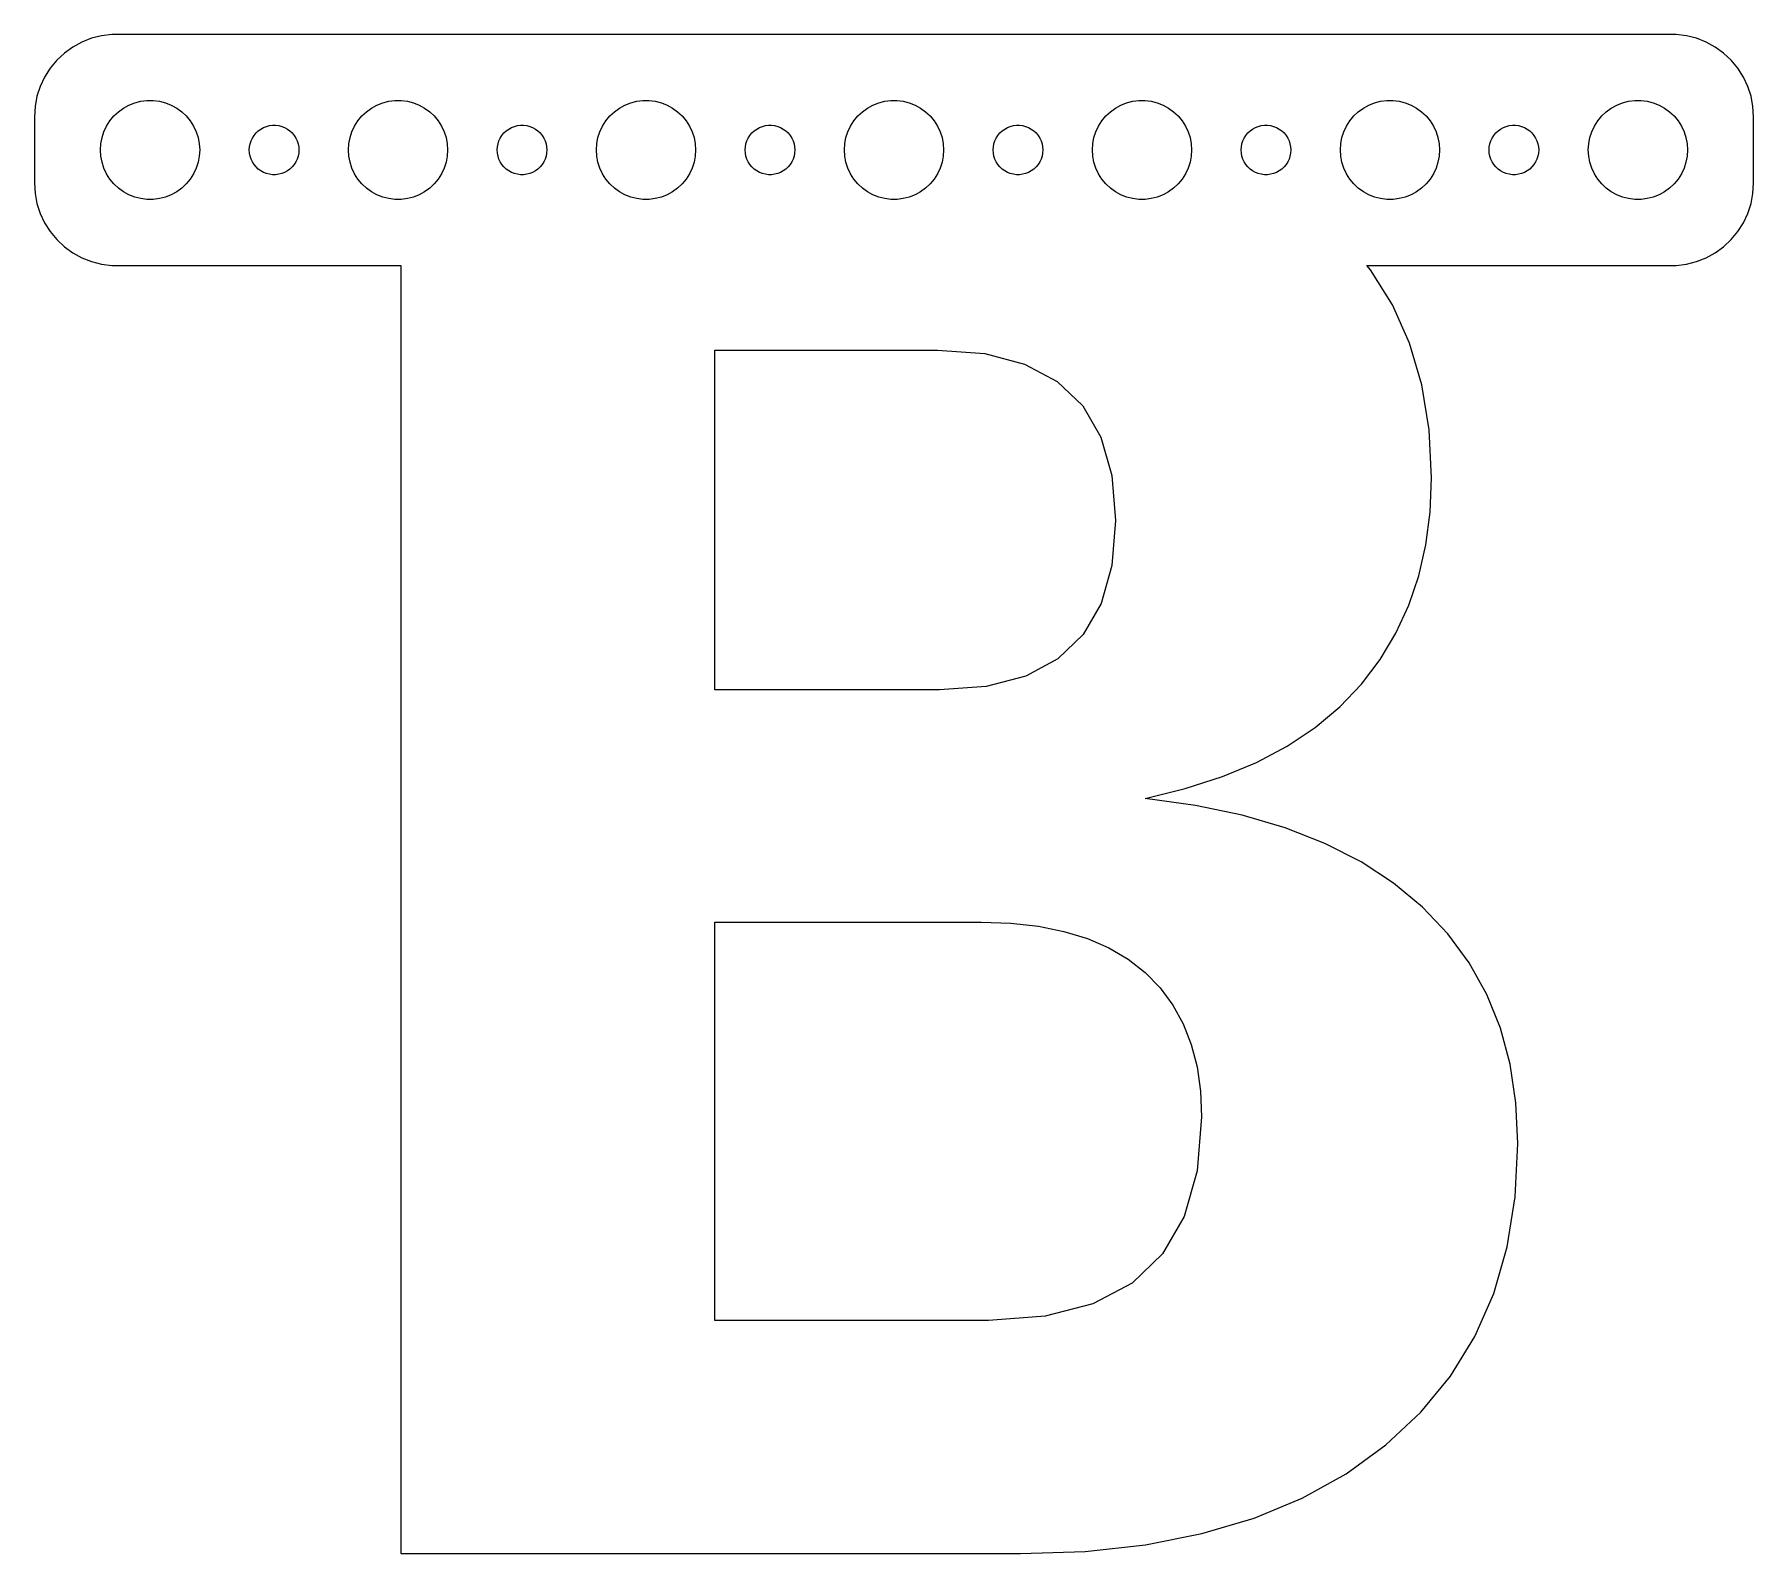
# Model space of a CAD drawing. Header units: metres. Extents: x -52 to 52, y -85 to 7.
import ezdxf

# ---------------------------------------------------------------- set-up
doc = ezdxf.new("R2010")
doc.units = ezdxf.units.M

msp = doc.modelspace()

# ---------------------------------------------------------------- linework, layer by layer
for p, q in [((-49.1289, 6.52412), (-49.6791, 6.22163)), ((-48.5451, 6.75528), (-49.1289, 6.52412)), ((-47.9369, 6.91142), (-48.5451, 6.75528)), ((-47.3139, 6.99013), (-47.9369, 6.91142)), ((47.3139, 6.99013), (-47.3139, 6.99013)), ((47.9369, 6.91142), (47.3139, 6.99013)), ((48.5451, 6.75528), (47.9369, 6.91142)), ((49.1289, 6.52412), (48.5451, 6.75528)), ((49.6791, 6.22163), (49.1289, 6.52412)), ((-50.6448, 5.42273), (-51.0451, 4.93892)), ((-50.1871, 5.85255), (-50.6448, 5.42273)), ((-49.6791, 6.22163), (-50.1871, 5.85255)), ((50.1871, 5.85255), (49.6791, 6.22163)), ((50.6448, 5.42273), (50.1871, 5.85255)), ((51.0451, 4.93892), (50.6448, 5.42273)), ((-51.3815, 4.40877), (-51.6489, 3.84062)), ((-51.0451, 4.93892), (-51.3815, 4.40877)), ((51.3815, 4.40877), (51.0451, 4.93892)), ((51.6489, 3.84062), (51.3815, 4.40877)), ((-51.8429, 3.24344), (-51.9606, 2.62666)), ((-51.6489, 3.84062), (-51.8429, 3.24344)), ((51.8429, 3.24344), (51.6489, 3.84062)), ((51.9606, 2.62666), (51.8429, 3.24344)), ((-51.9606, 2.62666), (-52, 2)), ((-47.1869, 2.05363), (-46.9123, 2.31154)), ((-46.9123, 2.31154), (-46.6075, 2.53297)), ((-46.6075, 2.53297), (-46.2773, 2.71448)), ((-46.2773, 2.71448), (-45.927, 2.85316)), ((-45.927, 2.85316), (-45.5621, 2.94685)), ((-45.5621, 2.94685), (-45.1884, 2.99408)), ((-45.1884, 2.99408), (-44.8116, 2.99408)), ((-44.8116, 2.99408), (-44.4379, 2.94685)), ((-44.4379, 2.94685), (-44.0729, 2.85316)), ((-44.0729, 2.85316), (-43.7227, 2.71448)), ((-43.7227, 2.71448), (-43.3925, 2.53297)), ((-43.3925, 2.53297), (-43.0877, 2.31154)), ((-43.0877, 2.31154), (-42.8131, 2.05363)), ((-32.1869, 2.05363), (-31.9123, 2.31154)), ((-31.9123, 2.31154), (-31.6075, 2.53297)), ((-31.6075, 2.53297), (-31.2773, 2.71448)), ((-31.2773, 2.71448), (-30.927, 2.85316)), ((-30.927, 2.85316), (-30.5621, 2.94685)), ((-30.5621, 2.94685), (-30.1884, 2.99408)), ((-30.1884, 2.99408), (-29.8116, 2.99408)), ((-29.8116, 2.99408), (-29.4379, 2.94685)), ((-29.4379, 2.94685), (-29.0729, 2.85316)), ((-29.0729, 2.85316), (-28.7227, 2.71448)), ((-28.7227, 2.71448), (-28.3925, 2.53297)), ((-28.3925, 2.53297), (-28.0877, 2.31154)), ((-28.0877, 2.31154), (-27.8131, 2.05363)), ((-17.1869, 2.05363), (-16.9123, 2.31154)), ((-16.9123, 2.31154), (-16.6075, 2.53297)), ((-16.6075, 2.53297), (-16.2773, 2.71448)), ((-16.2773, 2.71448), (-15.927, 2.85316)), ((-15.927, 2.85316), (-15.5621, 2.94685)), ((-15.5621, 2.94685), (-15.1884, 2.99408)), ((-15.1884, 2.99408), (-14.8116, 2.99408)), ((-14.8116, 2.99408), (-14.4379, 2.94685)), ((-14.4379, 2.94685), (-14.0729, 2.85316)), ((-14.0729, 2.85316), (-13.7227, 2.71448)), ((-13.7227, 2.71448), (-13.3925, 2.53297)), ((-13.3925, 2.53297), (-13.0877, 2.31154)), ((-13.0877, 2.31154), (-12.8131, 2.05363)), ((-2.1869, 2.05363), (-1.91226, 2.31154)), ((-1.91226, 2.31154), (-1.60747, 2.53297)), ((-1.60747, 2.53297), (-1.27733, 2.71448)), ((-1.27733, 2.71448), (-0.927048, 2.85316)), ((-0.927048, 2.85316), (-0.562134, 2.94685)), ((-0.562134, 2.94685), (-0.18837, 2.99408)), ((-0.18837, 2.99408), (0.18837, 2.99408)), ((0.18837, 2.99408), (0.562134, 2.94685)), ((0.562134, 2.94685), (0.927048, 2.85316)), ((0.927048, 2.85316), (1.27733, 2.71448)), ((1.27733, 2.71448), (1.60747, 2.53297)), ((1.60747, 2.53297), (1.91226, 2.31154)), ((1.91226, 2.31154), (2.1869, 2.05363)), ((12.8131, 2.05363), (13.0877, 2.31154)), ((13.0877, 2.31154), (13.3925, 2.53297)), ((13.3925, 2.53297), (13.7227, 2.71448)), ((13.7227, 2.71448), (14.0729, 2.85316)), ((14.0729, 2.85316), (14.4379, 2.94685)), ((14.4379, 2.94685), (14.8116, 2.99408)), ((14.8116, 2.99408), (15.1884, 2.99408)), ((15.1884, 2.99408), (15.5621, 2.94685)), ((15.5621, 2.94685), (15.927, 2.85316)), ((15.927, 2.85316), (16.2773, 2.71448)), ((16.2773, 2.71448), (16.6075, 2.53297)), ((16.6075, 2.53297), (16.9123, 2.31154)), ((16.9123, 2.31154), (17.1869, 2.05363)), ((27.8131, 2.05363), (28.0877, 2.31154)), ((28.0877, 2.31154), (28.3925, 2.53297)), ((28.3925, 2.53297), (28.7227, 2.71448)), ((28.7227, 2.71448), (29.0729, 2.85316)), ((29.0729, 2.85316), (29.4379, 2.94685)), ((29.4379, 2.94685), (29.8116, 2.99408)), ((29.8116, 2.99408), (30.1884, 2.99408)), ((30.1884, 2.99408), (30.5621, 2.94685)), ((30.5621, 2.94685), (30.927, 2.85316)), ((30.927, 2.85316), (31.2773, 2.71448)), ((31.2773, 2.71448), (31.6075, 2.53297)), ((31.6075, 2.53297), (31.9123, 2.31154)), ((31.9123, 2.31154), (32.1869, 2.05363)), ((42.8131, 2.05363), (43.0877, 2.31154)), ((43.0877, 2.31154), (43.3925, 2.53297)), ((43.3925, 2.53297), (43.7227, 2.71448)), ((43.7227, 2.71448), (44.0729, 2.85316)), ((44.0729, 2.85316), (44.4379, 2.94685)), ((44.4379, 2.94685), (44.8116, 2.99408)), ((44.8116, 2.99408), (45.1884, 2.99408)), ((45.1884, 2.99408), (45.5621, 2.94685)), ((45.5621, 2.94685), (45.927, 2.85316)), ((45.927, 2.85316), (46.2773, 2.71448)), ((46.2773, 2.71448), (46.6075, 2.53297)), ((46.6075, 2.53297), (46.9123, 2.31154)), ((46.9123, 2.31154), (47.1869, 2.05363)), ((52, 2), (51.9606, 2.62666)), ((-52, 2), (-52, -2)), ((-47.9057, 0.746063), (-47.7893, 1.10437)), ((-47.7893, 1.10437), (-47.6289, 1.44525)), ((-47.6289, 1.44525), (-47.427, 1.76335)), ((-47.427, 1.76335), (-47.1869, 2.05363)), ((-42.8131, 2.05363), (-42.5729, 1.76335)), ((-42.5729, 1.76335), (-42.3711, 1.44525)), ((-42.3711, 1.44525), (-42.2107, 1.10437)), ((-42.2107, 1.10437), (-42.0942, 0.746063)), ((-38.5934, 1.02681), (-38.4561, 1.15576)), ((-38.4561, 1.15576), (-38.3037, 1.26648)), ((-38.3037, 1.26648), (-38.1387, 1.35724)), ((-38.1387, 1.35724), (-37.9635, 1.42657)), ((-37.9635, 1.42657), (-37.7811, 1.47342)), ((-37.7811, 1.47342), (-37.5942, 1.49704)), ((-37.5942, 1.49704), (-37.4058, 1.49704)), ((-37.4058, 1.49704), (-37.2189, 1.47342)), ((-37.2189, 1.47342), (-37.0365, 1.42657)), ((-37.0365, 1.42657), (-36.8613, 1.35724)), ((-36.8613, 1.35724), (-36.6963, 1.26648)), ((-36.6963, 1.26648), (-36.5439, 1.15576)), ((-36.5439, 1.15576), (-36.4065, 1.02681)), ((-32.9057, 0.746063), (-32.7893, 1.10437)), ((-32.7893, 1.10437), (-32.6289, 1.44525)), ((-32.6289, 1.44525), (-32.427, 1.76335)), ((-32.427, 1.76335), (-32.1869, 2.05363)), ((-27.8131, 2.05363), (-27.5729, 1.76335)), ((-27.5729, 1.76335), (-27.3711, 1.44525)), ((-27.3711, 1.44525), (-27.2107, 1.10437)), ((-27.2107, 1.10437), (-27.0942, 0.746063)), ((-23.5934, 1.02681), (-23.4561, 1.15576)), ((-23.4561, 1.15576), (-23.3037, 1.26648)), ((-23.3037, 1.26648), (-23.1387, 1.35724)), ((-23.1387, 1.35724), (-22.9635, 1.42657)), ((-22.9635, 1.42657), (-22.7811, 1.47342)), ((-22.7811, 1.47342), (-22.5942, 1.49704)), ((-22.5942, 1.49704), (-22.4058, 1.49704)), ((-22.4058, 1.49704), (-22.2189, 1.47342)), ((-22.2189, 1.47342), (-22.0365, 1.42657)), ((-22.0365, 1.42657), (-21.8613, 1.35724)), ((-21.8613, 1.35724), (-21.6963, 1.26648)), ((-21.6963, 1.26648), (-21.5439, 1.15576)), ((-21.5439, 1.15576), (-21.4065, 1.02681)), ((-17.9057, 0.746063), (-17.7893, 1.10437)), ((-17.7893, 1.10437), (-17.6289, 1.44525)), ((-17.6289, 1.44525), (-17.427, 1.76335)), ((-17.427, 1.76335), (-17.1869, 2.05363)), ((-12.8131, 2.05363), (-12.5729, 1.76335)), ((-12.5729, 1.76335), (-12.3711, 1.44525)), ((-12.3711, 1.44525), (-12.2107, 1.10437)), ((-12.2107, 1.10437), (-12.0942, 0.746063)), ((-8.59344, 1.02681), (-8.45613, 1.15576)), ((-8.45613, 1.15576), (-8.30373, 1.26648)), ((-8.30373, 1.26648), (-8.13866, 1.35724)), ((-8.13866, 1.35724), (-7.96352, 1.42657)), ((-7.96352, 1.42657), (-7.78107, 1.47342)), ((-7.78107, 1.47342), (-7.59418, 1.49704)), ((-7.59418, 1.49704), (-7.40581, 1.49704)), ((-7.40581, 1.49704), (-7.21892, 1.47342)), ((-7.21892, 1.47342), (-7.03647, 1.42657)), ((-7.03647, 1.42657), (-6.86133, 1.35724)), ((-6.86133, 1.35724), (-6.69626, 1.26648)), ((-6.69626, 1.26648), (-6.54385, 1.15576)), ((-6.54385, 1.15576), (-6.40654, 1.02681)), ((-2.90575, 0.746063), (-2.78932, 1.10437)), ((-2.78932, 1.10437), (-2.62891, 1.44525)), ((-2.62891, 1.44525), (-2.42705, 1.76335)), ((-2.42705, 1.76335), (-2.1869, 2.05363)), ((2.1869, 2.05363), (2.42705, 1.76335)), ((2.42705, 1.76335), (2.62891, 1.44525)), ((2.62891, 1.44525), (2.78932, 1.10437)), ((2.78932, 1.10437), (2.90575, 0.746063)), ((6.40654, 1.02681), (6.54385, 1.15576)), ((6.54385, 1.15576), (6.69626, 1.26648)), ((6.69626, 1.26648), (6.86133, 1.35724)), ((6.86133, 1.35724), (7.03647, 1.42657)), ((7.03647, 1.42657), (7.21892, 1.47342)), ((7.21892, 1.47342), (7.40581, 1.49704)), ((7.40581, 1.49704), (7.59418, 1.49704)), ((7.59418, 1.49704), (7.78107, 1.47342)), ((7.78107, 1.47342), (7.96352, 1.42657)), ((7.96352, 1.42657), (8.13866, 1.35724)), ((8.13866, 1.35724), (8.30373, 1.26648)), ((8.30373, 1.26648), (8.45613, 1.15576)), ((8.45613, 1.15576), (8.59344, 1.02681)), ((12.0942, 0.746063), (12.2107, 1.10437)), ((12.2107, 1.10437), (12.3711, 1.44525)), ((12.3711, 1.44525), (12.5729, 1.76335)), ((12.5729, 1.76335), (12.8131, 2.05363)), ((17.1869, 2.05363), (17.427, 1.76335)), ((17.427, 1.76335), (17.6289, 1.44525)), ((17.6289, 1.44525), (17.7893, 1.10437)), ((17.7893, 1.10437), (17.9057, 0.746063)), ((21.4065, 1.02681), (21.5439, 1.15576)), ((21.5439, 1.15576), (21.6963, 1.26648)), ((21.6963, 1.26648), (21.8613, 1.35724)), ((21.8613, 1.35724), (22.0365, 1.42657)), ((22.0365, 1.42657), (22.2189, 1.47342)), ((22.2189, 1.47342), (22.4058, 1.49704)), ((22.4058, 1.49704), (22.5942, 1.49704)), ((22.5942, 1.49704), (22.7811, 1.47342)), ((22.7811, 1.47342), (22.9635, 1.42657)), ((22.9635, 1.42657), (23.1387, 1.35724)), ((23.1387, 1.35724), (23.3037, 1.26648)), ((23.3037, 1.26648), (23.4561, 1.15576)), ((23.4561, 1.15576), (23.5934, 1.02681)), ((27.0942, 0.746063), (27.2107, 1.10437)), ((27.2107, 1.10437), (27.3711, 1.44525)), ((27.3711, 1.44525), (27.5729, 1.76335)), ((27.5729, 1.76335), (27.8131, 2.05363)), ((32.1869, 2.05363), (32.427, 1.76335)), ((32.427, 1.76335), (32.6289, 1.44525)), ((32.6289, 1.44525), (32.7893, 1.10437)), ((32.7893, 1.10437), (32.9057, 0.746063)), ((36.4065, 1.02681), (36.5439, 1.15576)), ((36.5439, 1.15576), (36.6963, 1.26648)), ((36.6963, 1.26648), (36.8613, 1.35724)), ((36.8613, 1.35724), (37.0365, 1.42657)), ((37.0365, 1.42657), (37.2189, 1.47342)), ((37.2189, 1.47342), (37.4058, 1.49704)), ((37.4058, 1.49704), (37.5942, 1.49704)), ((37.5942, 1.49704), (37.7811, 1.47342)), ((37.7811, 1.47342), (37.9635, 1.42657)), ((37.9635, 1.42657), (38.1387, 1.35724)), ((38.1387, 1.35724), (38.3037, 1.26648)), ((38.3037, 1.26648), (38.4561, 1.15576)), ((38.4561, 1.15576), (38.5934, 1.02681)), ((42.0942, 0.746063), (42.2107, 1.10437)), ((42.2107, 1.10437), (42.3711, 1.44525)), ((42.3711, 1.44525), (42.5729, 1.76335)), ((42.5729, 1.76335), (42.8131, 2.05363)), ((47.1869, 2.05363), (47.427, 1.76335)), ((47.427, 1.76335), (47.6289, 1.44525)), ((47.6289, 1.44525), (47.7893, 1.10437)), ((47.7893, 1.10437), (47.9057, 0.746063)), ((52, -2), (52, 2)), ((-48, 0), (-47.9763, 0.375992)), ((-47.9763, -0.375992), (-48, 0)), ((-47.9763, 0.375992), (-47.9057, 0.746063)), ((-42.0942, 0.746063), (-42.0237, 0.375992)), ((-42.0237, 0.375992), (-42, 0)), ((-42, 0), (-42.0237, -0.375992)), ((-39, 0), (-38.9882, 0.187988)), ((-38.9882, -0.187988), (-39, 0)), ((-38.9882, 0.187988), (-38.9529, 0.373032)), ((-38.9529, 0.373032), (-38.8947, 0.552185)), ((-38.8947, 0.552185), (-38.8145, 0.722626)), ((-38.8145, 0.722626), (-38.7135, 0.881668)), ((-38.7135, 0.881668), (-38.5934, 1.02681)), ((-36.4065, 1.02681), (-36.2865, 0.881668)), ((-36.2865, 0.881668), (-36.1855, 0.722626)), ((-36.1855, 0.722626), (-36.1053, 0.552185)), ((-36.1053, 0.552185), (-36.0471, 0.373032)), ((-36.0471, 0.373032), (-36.0118, 0.187988)), ((-36.0118, 0.187988), (-36, 0)), ((-36, 0), (-36.0118, -0.187988)), ((-33, 0), (-32.9763, 0.375992)), ((-32.9763, -0.375992), (-33, 0)), ((-32.9763, 0.375992), (-32.9057, 0.746063)), ((-27.0942, 0.746063), (-27.0237, 0.375992)), ((-27.0237, 0.375992), (-27, 0)), ((-27, 0), (-27.0237, -0.375992)), ((-24, 0), (-23.9882, 0.187988)), ((-23.9882, -0.187988), (-24, 0)), ((-23.9882, 0.187988), (-23.9529, 0.373032)), ((-23.9529, 0.373032), (-23.8947, 0.552185)), ((-23.8947, 0.552185), (-23.8145, 0.722626)), ((-23.8145, 0.722626), (-23.7135, 0.881668)), ((-23.7135, 0.881668), (-23.5934, 1.02681)), ((-21.4065, 1.02681), (-21.2865, 0.881668)), ((-21.2865, 0.881668), (-21.1855, 0.722626)), ((-21.1855, 0.722626), (-21.1053, 0.552185)), ((-21.1053, 0.552185), (-21.0471, 0.373032)), ((-21.0471, 0.373032), (-21.0118, 0.187988)), ((-21.0118, 0.187988), (-21, 0)), ((-21, 0), (-21.0118, -0.187988)), ((-18, 0), (-17.9763, 0.375992)), ((-17.9763, -0.375992), (-18, 0)), ((-17.9763, 0.375992), (-17.9057, 0.746063)), ((-12.0942, 0.746063), (-12.0237, 0.375992)), ((-12.0237, 0.375992), (-12, 0)), ((-12, 0), (-12.0237, -0.375992)), ((-9, 0), (-8.98816, 0.187988)), ((-8.98816, -0.187988), (-9, 0)), ((-8.98816, 0.187988), (-8.95287, 0.373032)), ((-8.95287, 0.373032), (-8.89465, 0.552185)), ((-8.89465, 0.552185), (-8.81445, 0.722626)), ((-8.81445, 0.722626), (-8.71352, 0.881668)), ((-8.71352, 0.881668), (-8.59344, 1.02681)), ((-6.40654, 1.02681), (-6.28647, 0.881668)), ((-6.28647, 0.881668), (-6.18553, 0.722626)), ((-6.18553, 0.722626), (-6.10533, 0.552185)), ((-6.10533, 0.552185), (-6.04712, 0.373032)), ((-6.04712, 0.373032), (-6.01183, 0.187988)), ((-6.01183, 0.187988), (-6, 0)), ((-6, 0), (-6.01183, -0.187988)), ((-3, 0), (-2.97633, 0.375992)), ((-2.97633, -0.375992), (-3, 0)), ((-2.97633, 0.375992), (-2.90575, 0.746063)), ((2.90575, 0.746063), (2.97633, 0.375992)), ((2.97633, 0.375992), (3, 0)), ((3, 0), (2.97633, -0.375992)), ((6, 0), (6.01183, 0.187988)), ((6.01183, -0.187988), (6, 0)), ((6.01183, 0.187988), (6.04712, 0.373032)), ((6.04712, 0.373032), (6.10533, 0.552185)), ((6.10533, 0.552185), (6.18553, 0.722626)), ((6.18553, 0.722626), (6.28647, 0.881668)), ((6.28647, 0.881668), (6.40654, 1.02681)), ((8.59344, 1.02681), (8.71352, 0.881668)), ((8.71352, 0.881668), (8.81445, 0.722626)), ((8.81445, 0.722626), (8.89465, 0.552185)), ((8.89465, 0.552185), (8.95287, 0.373032)), ((8.95287, 0.373032), (8.98816, 0.187988)), ((8.98816, 0.187988), (9, 0)), ((9, 0), (8.98816, -0.187988)), ((12, 0), (12.0237, 0.375992)), ((12.0237, -0.375992), (12, 0)), ((12.0237, 0.375992), (12.0942, 0.746063)), ((17.9057, 0.746063), (17.9763, 0.375992)), ((17.9763, 0.375992), (18, 0)), ((18, 0), (17.9763, -0.375992)), ((21, 0), (21.0118, 0.187988)), ((21.0118, -0.187988), (21, 0)), ((21.0118, 0.187988), (21.0471, 0.373032)), ((21.0471, 0.373032), (21.1053, 0.552185)), ((21.1053, 0.552185), (21.1855, 0.722626)), ((21.1855, 0.722626), (21.2865, 0.881668)), ((21.2865, 0.881668), (21.4065, 1.02681)), ((23.5934, 1.02681), (23.7135, 0.881668)), ((23.7135, 0.881668), (23.8145, 0.722626)), ((23.8145, 0.722626), (23.8947, 0.552185)), ((23.8947, 0.552185), (23.9529, 0.373032)), ((23.9529, 0.373032), (23.9882, 0.187988)), ((23.9882, 0.187988), (24, 0)), ((24, 0), (23.9882, -0.187988)), ((27, 0), (27.0237, 0.375992)), ((27.0237, -0.375992), (27, 0)), ((27.0237, 0.375992), (27.0942, 0.746063)), ((32.9057, 0.746063), (32.9763, 0.375992)), ((32.9763, 0.375992), (33, 0)), ((33, 0), (32.9763, -0.375992)), ((36, 0), (36.0118, 0.187988)), ((36.0118, -0.187988), (36, 0)), ((36.0118, 0.187988), (36.0471, 0.373032)), ((36.0471, 0.373032), (36.1053, 0.552185)), ((36.1053, 0.552185), (36.1855, 0.722626)), ((36.1855, 0.722626), (36.2865, 0.881668)), ((36.2865, 0.881668), (36.4065, 1.02681)), ((38.5934, 1.02681), (38.7135, 0.881668)), ((38.7135, 0.881668), (38.8145, 0.722626)), ((38.8145, 0.722626), (38.8947, 0.552185)), ((38.8947, 0.552185), (38.9529, 0.373032)), ((38.9529, 0.373032), (38.9882, 0.187988)), ((38.9882, 0.187988), (39, 0)), ((39, 0), (38.9882, -0.187988)), ((42, 0), (42.0237, 0.375992)), ((42.0237, -0.375992), (42, 0)), ((42.0237, 0.375992), (42.0942, 0.746063)), ((47.9057, 0.746063), (47.9763, 0.375992)), ((47.9763, 0.375992), (48, 0)), ((48, 0), (47.9763, -0.375992)), ((-47.9057, -0.746063), (-47.9763, -0.375992)), ((-47.7893, -1.10437), (-47.9057, -0.746063)), ((-42.0942, -0.746063), (-42.2107, -1.10437)), ((-42.0237, -0.375992), (-42.0942, -0.746063)), ((-38.9529, -0.373032), (-38.9882, -0.187988)), ((-38.8947, -0.552185), (-38.9529, -0.373032)), ((-38.8145, -0.722626), (-38.8947, -0.552185)), ((-38.7135, -0.881668), (-38.8145, -0.722626)), ((-38.5934, -1.02681), (-38.7135, -0.881668)), ((-38.4561, -1.15576), (-38.5934, -1.02681)), ((-36.4065, -1.02681), (-36.5439, -1.15576)), ((-36.2865, -0.881668), (-36.4065, -1.02681)), ((-36.1855, -0.722626), (-36.2865, -0.881668)), ((-36.1053, -0.552185), (-36.1855, -0.722626)), ((-36.0471, -0.373032), (-36.1053, -0.552185)), ((-36.0118, -0.187988), (-36.0471, -0.373032)), ((-32.9057, -0.746063), (-32.9763, -0.375992)), ((-32.7893, -1.10437), (-32.9057, -0.746063)), ((-27.0942, -0.746063), (-27.2107, -1.10437)), ((-27.0237, -0.375992), (-27.0942, -0.746063)), ((-23.9529, -0.373032), (-23.9882, -0.187988)), ((-23.8947, -0.552185), (-23.9529, -0.373032)), ((-23.8145, -0.722626), (-23.8947, -0.552185)), ((-23.7135, -0.881668), (-23.8145, -0.722626)), ((-23.5934, -1.02681), (-23.7135, -0.881668)), ((-23.4561, -1.15576), (-23.5934, -1.02681)), ((-21.4065, -1.02681), (-21.5439, -1.15576)), ((-21.2865, -0.881668), (-21.4065, -1.02681)), ((-21.1855, -0.722626), (-21.2865, -0.881668)), ((-21.1053, -0.552185), (-21.1855, -0.722626)), ((-21.0471, -0.373032), (-21.1053, -0.552185)), ((-21.0118, -0.187988), (-21.0471, -0.373032)), ((-17.9057, -0.746063), (-17.9763, -0.375992)), ((-17.7893, -1.10437), (-17.9057, -0.746063)), ((-12.0942, -0.746063), (-12.2107, -1.10437)), ((-12.0237, -0.375992), (-12.0942, -0.746063)), ((-8.95287, -0.373032), (-8.98816, -0.187988)), ((-8.89465, -0.552185), (-8.95287, -0.373032)), ((-8.81445, -0.722626), (-8.89465, -0.552185)), ((-8.71352, -0.881668), (-8.81445, -0.722626)), ((-8.59344, -1.02681), (-8.71352, -0.881668)), ((-8.45613, -1.15576), (-8.59344, -1.02681)), ((-6.40654, -1.02681), (-6.54385, -1.15576)), ((-6.28647, -0.881668), (-6.40654, -1.02681)), ((-6.18553, -0.722626), (-6.28647, -0.881668)), ((-6.10533, -0.552185), (-6.18553, -0.722626)), ((-6.04712, -0.373032), (-6.10533, -0.552185)), ((-6.01183, -0.187988), (-6.04712, -0.373032)), ((-2.90575, -0.746063), (-2.97633, -0.375992)), ((-2.78932, -1.10437), (-2.90575, -0.746063)), ((2.90575, -0.746063), (2.78932, -1.10437)), ((2.97633, -0.375992), (2.90575, -0.746063)), ((6.04712, -0.373032), (6.01183, -0.187988)), ((6.10533, -0.552185), (6.04712, -0.373032)), ((6.18553, -0.722626), (6.10533, -0.552185)), ((6.28647, -0.881668), (6.18553, -0.722626)), ((6.40654, -1.02681), (6.28647, -0.881668)), ((6.54385, -1.15576), (6.40654, -1.02681)), ((8.59344, -1.02681), (8.45613, -1.15576)), ((8.71352, -0.881668), (8.59344, -1.02681)), ((8.81445, -0.722626), (8.71352, -0.881668)), ((8.89465, -0.552185), (8.81445, -0.722626)), ((8.95287, -0.373032), (8.89465, -0.552185)), ((8.98816, -0.187988), (8.95287, -0.373032)), ((12.0942, -0.746063), (12.0237, -0.375992)), ((12.2107, -1.10437), (12.0942, -0.746063)), ((17.9057, -0.746063), (17.7893, -1.10437)), ((17.9763, -0.375992), (17.9057, -0.746063)), ((21.0471, -0.373032), (21.0118, -0.187988)), ((21.1053, -0.552185), (21.0471, -0.373032)), ((21.1855, -0.722626), (21.1053, -0.552185)), ((21.2865, -0.881668), (21.1855, -0.722626)), ((21.4065, -1.02681), (21.2865, -0.881668)), ((21.5439, -1.15576), (21.4065, -1.02681)), ((23.5934, -1.02681), (23.4561, -1.15576)), ((23.7135, -0.881668), (23.5934, -1.02681)), ((23.8145, -0.722626), (23.7135, -0.881668)), ((23.8947, -0.552185), (23.8145, -0.722626)), ((23.9529, -0.373032), (23.8947, -0.552185)), ((23.9882, -0.187988), (23.9529, -0.373032)), ((27.0942, -0.746063), (27.0237, -0.375992)), ((27.2107, -1.10437), (27.0942, -0.746063)), ((32.9057, -0.746063), (32.7893, -1.10437)), ((32.9763, -0.375992), (32.9057, -0.746063)), ((36.0471, -0.373032), (36.0118, -0.187988)), ((36.1053, -0.552185), (36.0471, -0.373032)), ((36.1855, -0.722626), (36.1053, -0.552185)), ((36.2865, -0.881668), (36.1855, -0.722626)), ((36.4065, -1.02681), (36.2865, -0.881668)), ((36.5439, -1.15576), (36.4065, -1.02681)), ((38.5934, -1.02681), (38.4561, -1.15576)), ((38.7135, -0.881668), (38.5934, -1.02681)), ((38.8145, -0.722626), (38.7135, -0.881668)), ((38.8947, -0.552185), (38.8145, -0.722626)), ((38.9529, -0.373032), (38.8947, -0.552185)), ((38.9882, -0.187988), (38.9529, -0.373032)), ((42.0942, -0.746063), (42.0237, -0.375992)), ((42.2107, -1.10437), (42.0942, -0.746063)), ((47.9057, -0.746063), (47.7893, -1.10437)), ((47.9763, -0.375992), (47.9057, -0.746063)), ((-52, -2), (-51.9606, -2.62666)), ((-47.6289, -1.44525), (-47.7893, -1.10437)), ((-47.427, -1.76335), (-47.6289, -1.44525)), ((-47.1869, -2.05363), (-47.427, -1.76335)), ((-46.9123, -2.31154), (-47.1869, -2.05363)), ((-42.8131, -2.05363), (-43.0877, -2.31154)), ((-42.5729, -1.76335), (-42.8131, -2.05363)), ((-42.3711, -1.44525), (-42.5729, -1.76335)), ((-42.2107, -1.10437), (-42.3711, -1.44525)), ((-38.3037, -1.26648), (-38.4561, -1.15576)), ((-38.1387, -1.35724), (-38.3037, -1.26648)), ((-37.9635, -1.42657), (-38.1387, -1.35724)), ((-37.7811, -1.47342), (-37.9635, -1.42657)), ((-37.5942, -1.49704), (-37.7811, -1.47342)), ((-37.4058, -1.49704), (-37.5942, -1.49704)), ((-37.2189, -1.47342), (-37.4058, -1.49704)), ((-37.0365, -1.42657), (-37.2189, -1.47342)), ((-36.8613, -1.35724), (-37.0365, -1.42657)), ((-36.6963, -1.26648), (-36.8613, -1.35724)), ((-36.5439, -1.15576), (-36.6963, -1.26648)), ((-32.6289, -1.44525), (-32.7893, -1.10437)), ((-32.427, -1.76335), (-32.6289, -1.44525)), ((-32.1869, -2.05363), (-32.427, -1.76335)), ((-31.9123, -2.31154), (-32.1869, -2.05363)), ((-27.8131, -2.05363), (-28.0877, -2.31154)), ((-27.5729, -1.76335), (-27.8131, -2.05363)), ((-27.3711, -1.44525), (-27.5729, -1.76335)), ((-27.2107, -1.10437), (-27.3711, -1.44525)), ((-23.3037, -1.26648), (-23.4561, -1.15576)), ((-23.1387, -1.35724), (-23.3037, -1.26648)), ((-22.9635, -1.42657), (-23.1387, -1.35724)), ((-22.7811, -1.47342), (-22.9635, -1.42657)), ((-22.5942, -1.49704), (-22.7811, -1.47342)), ((-22.4058, -1.49704), (-22.5942, -1.49704)), ((-22.2189, -1.47342), (-22.4058, -1.49704)), ((-22.0365, -1.42657), (-22.2189, -1.47342)), ((-21.8613, -1.35724), (-22.0365, -1.42657)), ((-21.6963, -1.26648), (-21.8613, -1.35724)), ((-21.5439, -1.15576), (-21.6963, -1.26648)), ((-17.6289, -1.44525), (-17.7893, -1.10437)), ((-17.427, -1.76335), (-17.6289, -1.44525)), ((-17.1869, -2.05363), (-17.427, -1.76335)), ((-16.9123, -2.31154), (-17.1869, -2.05363)), ((-12.8131, -2.05363), (-13.0877, -2.31154)), ((-12.5729, -1.76335), (-12.8131, -2.05363)), ((-12.3711, -1.44525), (-12.5729, -1.76335)), ((-12.2107, -1.10437), (-12.3711, -1.44525)), ((-8.30373, -1.26648), (-8.45613, -1.15576)), ((-8.13866, -1.35724), (-8.30373, -1.26648)), ((-7.96352, -1.42657), (-8.13866, -1.35724)), ((-7.78107, -1.47342), (-7.96352, -1.42657)), ((-7.59418, -1.49704), (-7.78107, -1.47342)), ((-7.40581, -1.49704), (-7.59418, -1.49704)), ((-7.21892, -1.47342), (-7.40581, -1.49704)), ((-7.03647, -1.42657), (-7.21892, -1.47342)), ((-6.86133, -1.35724), (-7.03647, -1.42657)), ((-6.69626, -1.26648), (-6.86133, -1.35724)), ((-6.54385, -1.15576), (-6.69626, -1.26648)), ((-2.62891, -1.44525), (-2.78932, -1.10437)), ((-2.42705, -1.76335), (-2.62891, -1.44525)), ((-2.1869, -2.05363), (-2.42705, -1.76335)), ((-1.91226, -2.31154), (-2.1869, -2.05363)), ((2.1869, -2.05363), (1.91226, -2.31154)), ((2.42705, -1.76335), (2.1869, -2.05363)), ((2.62891, -1.44525), (2.42705, -1.76335)), ((2.78932, -1.10437), (2.62891, -1.44525)), ((6.69626, -1.26648), (6.54385, -1.15576)), ((6.86133, -1.35724), (6.69626, -1.26648)), ((7.03647, -1.42657), (6.86133, -1.35724)), ((7.21892, -1.47342), (7.03647, -1.42657)), ((7.40581, -1.49704), (7.21892, -1.47342)), ((7.59418, -1.49704), (7.40581, -1.49704)), ((7.78107, -1.47342), (7.59418, -1.49704)), ((7.96352, -1.42657), (7.78107, -1.47342)), ((8.13866, -1.35724), (7.96352, -1.42657)), ((8.30373, -1.26648), (8.13866, -1.35724)), ((8.45613, -1.15576), (8.30373, -1.26648)), ((12.3711, -1.44525), (12.2107, -1.10437)), ((12.5729, -1.76335), (12.3711, -1.44525)), ((12.8131, -2.05363), (12.5729, -1.76335)), ((13.0877, -2.31154), (12.8131, -2.05363)), ((17.1869, -2.05363), (16.9123, -2.31154)), ((17.427, -1.76335), (17.1869, -2.05363)), ((17.6289, -1.44525), (17.427, -1.76335)), ((17.7893, -1.10437), (17.6289, -1.44525)), ((21.6963, -1.26648), (21.5439, -1.15576)), ((21.8613, -1.35724), (21.6963, -1.26648)), ((22.0365, -1.42657), (21.8613, -1.35724)), ((22.2189, -1.47342), (22.0365, -1.42657)), ((22.4058, -1.49704), (22.2189, -1.47342)), ((22.5942, -1.49704), (22.4058, -1.49704)), ((22.7811, -1.47342), (22.5942, -1.49704)), ((22.9635, -1.42657), (22.7811, -1.47342)), ((23.1387, -1.35724), (22.9635, -1.42657)), ((23.3037, -1.26648), (23.1387, -1.35724)), ((23.4561, -1.15576), (23.3037, -1.26648)), ((27.3711, -1.44525), (27.2107, -1.10437)), ((27.5729, -1.76335), (27.3711, -1.44525)), ((27.8131, -2.05363), (27.5729, -1.76335)), ((28.0877, -2.31154), (27.8131, -2.05363)), ((32.1869, -2.05363), (31.9123, -2.31154)), ((32.427, -1.76335), (32.1869, -2.05363)), ((32.6289, -1.44525), (32.427, -1.76335)), ((32.7893, -1.10437), (32.6289, -1.44525)), ((36.6963, -1.26648), (36.5439, -1.15576)), ((36.8613, -1.35724), (36.6963, -1.26648)), ((37.0365, -1.42657), (36.8613, -1.35724)), ((37.2189, -1.47342), (37.0365, -1.42657)), ((37.4058, -1.49704), (37.2189, -1.47342)), ((37.5942, -1.49704), (37.4058, -1.49704)), ((37.7811, -1.47342), (37.5942, -1.49704)), ((37.9635, -1.42657), (37.7811, -1.47342)), ((38.1387, -1.35724), (37.9635, -1.42657)), ((38.3037, -1.26648), (38.1387, -1.35724)), ((38.4561, -1.15576), (38.3037, -1.26648)), ((42.3711, -1.44525), (42.2107, -1.10437)), ((42.5729, -1.76335), (42.3711, -1.44525)), ((42.8131, -2.05363), (42.5729, -1.76335)), ((43.0877, -2.31154), (42.8131, -2.05363)), ((47.1869, -2.05363), (46.9123, -2.31154)), ((47.427, -1.76335), (47.1869, -2.05363)), ((47.6289, -1.44525), (47.427, -1.76335)), ((47.7893, -1.10437), (47.6289, -1.44525)), ((51.9606, -2.62666), (52, -2)), ((-51.9606, -2.62666), (-51.8429, -3.24344)), ((-46.6075, -2.53297), (-46.9123, -2.31154)), ((-46.2773, -2.71448), (-46.6075, -2.53297)), ((-45.927, -2.85316), (-46.2773, -2.71448)), ((-45.5621, -2.94685), (-45.927, -2.85316)), ((-45.1884, -2.99408), (-45.5621, -2.94685)), ((-44.8116, -2.99408), (-45.1884, -2.99408)), ((-44.4379, -2.94685), (-44.8116, -2.99408)), ((-44.0729, -2.85316), (-44.4379, -2.94685)), ((-43.7227, -2.71448), (-44.0729, -2.85316)), ((-43.3925, -2.53297), (-43.7227, -2.71448)), ((-43.0877, -2.31154), (-43.3925, -2.53297)), ((-31.6075, -2.53297), (-31.9123, -2.31154)), ((-31.2773, -2.71448), (-31.6075, -2.53297)), ((-30.927, -2.85316), (-31.2773, -2.71448)), ((-30.5621, -2.94685), (-30.927, -2.85316)), ((-30.1884, -2.99408), (-30.5621, -2.94685)), ((-29.8116, -2.99408), (-30.1884, -2.99408)), ((-29.4379, -2.94685), (-29.8116, -2.99408)), ((-29.0729, -2.85316), (-29.4379, -2.94685)), ((-28.7227, -2.71448), (-29.0729, -2.85316)), ((-28.3925, -2.53297), (-28.7227, -2.71448)), ((-28.0877, -2.31154), (-28.3925, -2.53297)), ((-16.6075, -2.53297), (-16.9123, -2.31154)), ((-16.2773, -2.71448), (-16.6075, -2.53297)), ((-15.927, -2.85316), (-16.2773, -2.71448)), ((-15.5621, -2.94685), (-15.927, -2.85316)), ((-15.1884, -2.99408), (-15.5621, -2.94685)), ((-14.8116, -2.99408), (-15.1884, -2.99408)), ((-14.4379, -2.94685), (-14.8116, -2.99408)), ((-14.0729, -2.85316), (-14.4379, -2.94685)), ((-13.7227, -2.71448), (-14.0729, -2.85316)), ((-13.3925, -2.53297), (-13.7227, -2.71448)), ((-13.0877, -2.31154), (-13.3925, -2.53297)), ((-1.60747, -2.53297), (-1.91226, -2.31154)), ((-1.27733, -2.71448), (-1.60747, -2.53297)), ((-0.927048, -2.85316), (-1.27733, -2.71448)), ((-0.562134, -2.94685), (-0.927048, -2.85316)), ((-0.18837, -2.99408), (-0.562134, -2.94685)), ((0.18837, -2.99408), (-0.18837, -2.99408)), ((0.562134, -2.94685), (0.18837, -2.99408)), ((0.927048, -2.85316), (0.562134, -2.94685)), ((1.27733, -2.71448), (0.927048, -2.85316)), ((1.60747, -2.53297), (1.27733, -2.71448)), ((1.91226, -2.31154), (1.60747, -2.53297)), ((13.3925, -2.53297), (13.0877, -2.31154)), ((13.7227, -2.71448), (13.3925, -2.53297)), ((14.0729, -2.85316), (13.7227, -2.71448)), ((14.4379, -2.94685), (14.0729, -2.85316)), ((14.8116, -2.99408), (14.4379, -2.94685)), ((15.1884, -2.99408), (14.8116, -2.99408)), ((15.5621, -2.94685), (15.1884, -2.99408)), ((15.927, -2.85316), (15.5621, -2.94685)), ((16.2773, -2.71448), (15.927, -2.85316)), ((16.6075, -2.53297), (16.2773, -2.71448)), ((16.9123, -2.31154), (16.6075, -2.53297)), ((28.3925, -2.53297), (28.0877, -2.31154)), ((28.7227, -2.71448), (28.3925, -2.53297)), ((29.0729, -2.85316), (28.7227, -2.71448)), ((29.4379, -2.94685), (29.0729, -2.85316)), ((29.8116, -2.99408), (29.4379, -2.94685)), ((30.1884, -2.99408), (29.8116, -2.99408)), ((30.5621, -2.94685), (30.1884, -2.99408)), ((30.927, -2.85316), (30.5621, -2.94685)), ((31.2773, -2.71448), (30.927, -2.85316)), ((31.6075, -2.53297), (31.2773, -2.71448)), ((31.9123, -2.31154), (31.6075, -2.53297)), ((43.3925, -2.53297), (43.0877, -2.31154)), ((43.7227, -2.71448), (43.3925, -2.53297)), ((44.0729, -2.85316), (43.7227, -2.71448)), ((44.4379, -2.94685), (44.0729, -2.85316)), ((44.8116, -2.99408), (44.4379, -2.94685)), ((45.1884, -2.99408), (44.8116, -2.99408)), ((45.5621, -2.94685), (45.1884, -2.99408)), ((45.927, -2.85316), (45.5621, -2.94685)), ((46.2773, -2.71448), (45.927, -2.85316)), ((46.6075, -2.53297), (46.2773, -2.71448)), ((46.9123, -2.31154), (46.6075, -2.53297)), ((51.8429, -3.24344), (51.9606, -2.62666)), ((-51.8429, -3.24344), (-51.6489, -3.84062)), ((-51.6489, -3.84062), (-51.3815, -4.40877)), ((51.3815, -4.40877), (51.6489, -3.84062)), ((51.6489, -3.84062), (51.8429, -3.24344)), ((-51.3815, -4.40877), (-51.0451, -4.93892)), ((-51.0451, -4.93892), (-50.6448, -5.42273)), ((50.6448, -5.42273), (51.0451, -4.93892)), ((51.0451, -4.93892), (51.3815, -4.40877)), ((-50.6448, -5.42273), (-50.1871, -5.85255)), ((-50.1871, -5.85255), (-49.6791, -6.22163)), ((-49.6791, -6.22163), (-49.1289, -6.52412)), ((49.1289, -6.52412), (49.6791, -6.22163)), ((49.6791, -6.22163), (50.1871, -5.85255)), ((50.1871, -5.85255), (50.6448, -5.42273)), ((-49.1289, -6.52412), (-48.5451, -6.75528)), ((-48.5451, -6.75528), (-47.9369, -6.91142)), ((-47.9369, -6.91142), (-47.3139, -6.99013)), ((-47.3139, -6.99013), (-29.8364, -6.99013)), ((-29.8364, -6.99013), (-29.8364, -84.9062)), ((28.8267, -7.2616), (28.5957, -6.99013)), ((28.5957, -6.99013), (47.3139, -6.99013)), ((30.1579, -9.37491), (28.8267, -7.2616)), ((47.3139, -6.99013), (47.9369, -6.91142)), ((47.9369, -6.91142), (48.5451, -6.75528)), ((48.5451, -6.75528), (49.1289, -6.52412)), ((31.1932, -11.6894), (30.1579, -9.37491)), ((-10.8317, -32.66), (-10.8317, -12.1096)), ((-10.8317, -12.1096), (2.63266, -12.1096)), ((2.63266, -12.1096), (5.48701, -12.32)), ((5.48701, -12.32), (7.90225, -12.9511)), ((31.9328, -14.205), (31.1932, -11.6894)), ((7.90225, -12.9511), (9.87834, -14.0029)), ((9.87834, -14.0029), (11.4153, -15.4754)), ((32.3765, -16.9218), (31.9328, -14.205)), ((11.4153, -15.4754), (12.5131, -17.3686)), ((12.5131, -17.3686), (13.1718, -19.6825)), ((32.5244, -19.8398), (32.3765, -16.9218)), ((13.1718, -19.6825), (13.3914, -22.4171)), ((32.4376, -21.9087), (32.5244, -19.8398)), ((13.3914, -22.4171), (13.1745, -25.1346)), ((32.1773, -23.8815), (32.4376, -21.9087)), ((31.7434, -25.7584), (32.1773, -23.8815)), ((13.1745, -25.1346), (12.5236, -27.4341)), ((31.1359, -27.5392), (31.7434, -25.7584)), ((12.5236, -27.4341), (11.4389, -29.3154)), ((30.3549, -29.224), (31.1359, -27.5392)), ((11.4389, -29.3154), (9.92023, -30.7787)), ((29.4003, -30.8129), (30.3549, -29.224)), ((9.92023, -30.7787), (7.96768, -31.8239)), ((28.2722, -32.3057), (29.4003, -30.8129)), ((7.96768, -31.8239), (5.58124, -32.451)), ((2.76091, -32.66), (-10.8317, -32.66)), ((5.58124, -32.451), (2.76091, -32.66)), ((26.9642, -33.6854), (28.2722, -32.3057)), ((25.4694, -34.9351), (26.9642, -33.6854)), ((23.7879, -36.0546), (25.4694, -34.9351)), ((21.9197, -37.0439), (23.7879, -36.0546)), ((19.8647, -37.9031), (21.9197, -37.0439)), ((17.623, -38.6322), (19.8647, -37.9031)), ((15.1945, -39.2312), (17.623, -38.6322)), ((18.2348, -39.6494), (15.1945, -39.2312)), ((21.0609, -40.2411), (18.2348, -39.6494)), ((23.6726, -41.0063), (21.0609, -40.2411)), ((26.0699, -41.945), (23.6726, -41.0063)), ((28.253, -43.0573), (26.0699, -41.945)), ((30.2218, -44.343), (28.253, -43.0573)), ((31.9763, -45.8023), (30.2218, -44.343)), ((-10.8317, -70.7978), (-10.8317, -46.7039)), ((-10.8317, -46.7039), (5.27365, -46.7039)), ((5.27365, -46.7039), (7.06956, -46.7663)), ((7.06956, -46.7663), (8.73926, -46.9537)), ((33.5061, -47.4194), (31.9763, -45.8023)), ((8.73926, -46.9537), (10.2827, -47.2659)), ((10.2827, -47.2659), (11.7, -47.7031)), ((11.7, -47.7031), (12.991, -48.2651)), ((34.8007, -49.1785), (33.5061, -47.4194)), ((12.991, -48.2651), (14.1559, -48.952)), ((14.1559, -48.952), (15.1945, -49.7638)), ((15.1945, -49.7638), (16.1003, -50.6914)), ((35.8598, -51.0795), (34.8007, -49.1785)), ((16.1003, -50.6914), (16.8668, -51.7254)), ((16.8668, -51.7254), (17.4939, -52.866)), ((36.6836, -53.1225), (35.8598, -51.0795)), ((17.4939, -52.866), (17.9817, -54.1131)), ((37.272, -55.3076), (36.6836, -53.1225)), ((17.9817, -54.1131), (18.3301, -55.4667)), ((18.3301, -55.4667), (18.5391, -56.9268)), ((37.6251, -57.6346), (37.272, -55.3076)), ((18.5391, -56.9268), (18.6088, -58.4934)), ((37.7428, -60.1036), (37.6251, -57.6346)), ((18.6088, -58.4934), (18.3459, -61.7578)), ((37.5797, -63.3313), (37.7428, -60.1036)), ((18.3459, -61.7578), (17.5571, -64.52)), ((37.0906, -66.3512), (37.5797, -63.3313)), ((17.5571, -64.52), (16.2424, -66.78)), ((36.2755, -69.1634), (37.0906, -66.3512)), ((16.2424, -66.78), (14.4018, -68.5378)), ((14.4018, -68.5378), (12.0354, -69.7934)), ((35.1342, -71.7679), (36.2755, -69.1634)), ((9.14308, -70.5467), (5.7249, -70.7978)), ((12.0354, -69.7934), (9.14308, -70.5467)), ((5.7249, -70.7978), (-10.8317, -70.7978)), ((33.667, -74.1647), (35.1342, -71.7679)), ((31.8736, -76.3538), (33.667, -74.1647)), ((29.7542, -78.3351), (31.8736, -76.3538)), ((27.3469, -80.0785), (29.7542, -78.3351)), ((24.6897, -81.5536), (27.3469, -80.0785)), ((21.7828, -82.7606), (24.6897, -81.5536)), ((18.6261, -83.6993), (21.7828, -82.7606)), ((15.2196, -84.3698), (18.6261, -83.6993)), ((-29.8364, -84.9062), (7.65721, -84.9062)), ((7.65721, -84.9062), (11.5633, -84.7721)), ((11.5633, -84.7721), (15.2196, -84.3698))]:
    msp.add_line(p, q)

doc.saveas('drawing.dxf')
